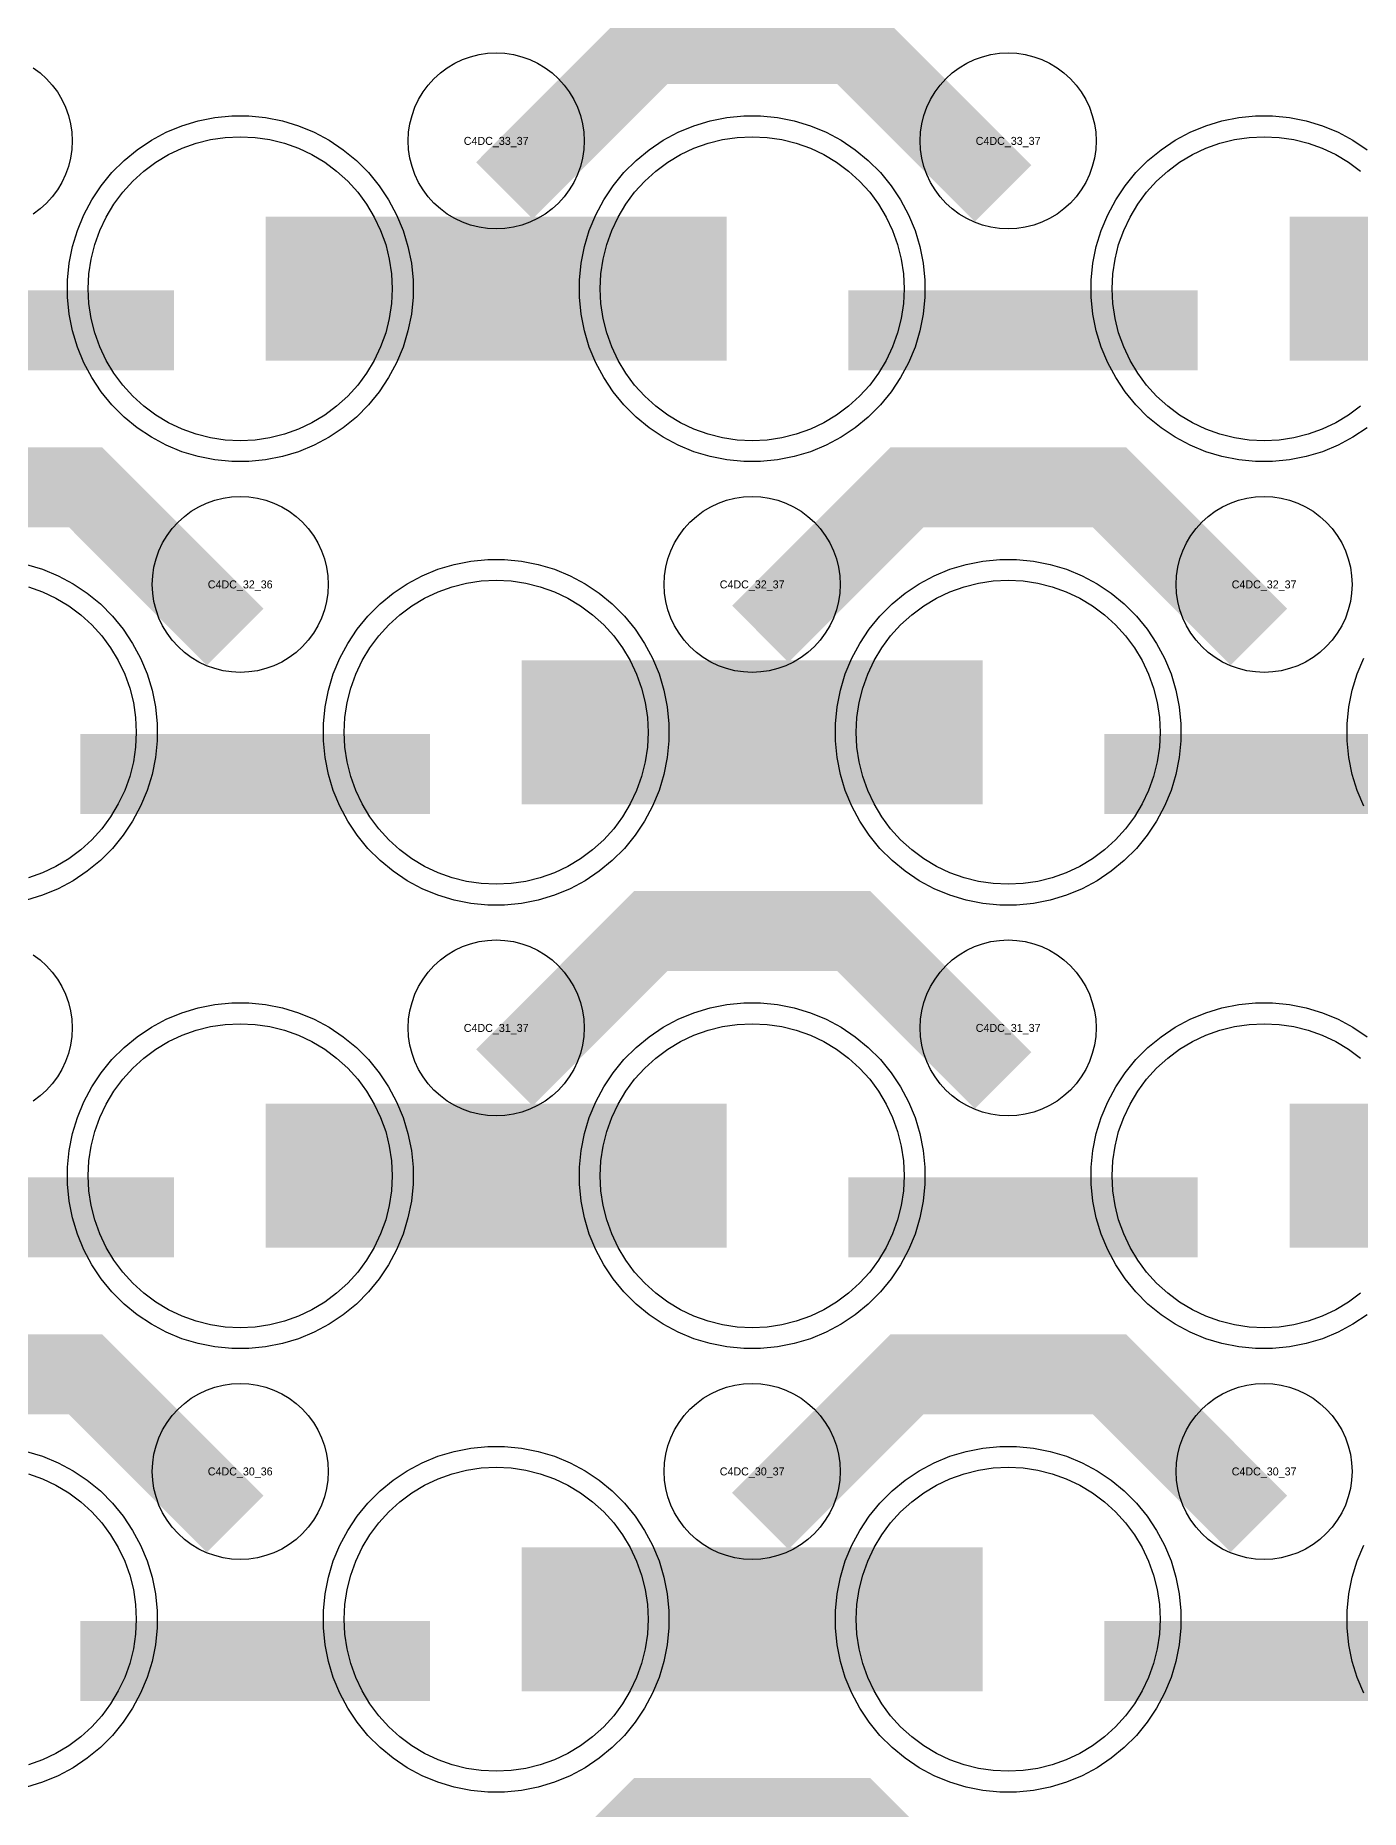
# Model space of a CAD drawing. Extents: x -11880 to 11880, y -14992 to 14992.
# Drawn here: x -304 to 110, y -10742 to -10188 of the extents above; entities that cross this region are included whole.
import ezdxf
from ezdxf.enums import TextEntityAlignment as Align

# ---------------------------------------------------------------- set-up
doc = ezdxf.new("R2010")
doc.units = 0
doc.header["$MEASUREMENT"] = 0
for name, color, linetype in [('GDS_775_DT_237', 138, 'CONTINUOUS'), ('RDL1_FS', 34, 'CONTINUOUS'), ('RDL_BS', 160, 'CONTINUOUS')]:
    doc.layers.add(name, color=color, linetype=linetype)

msp = doc.modelspace()

# ---------------------------------------------------------------- linework, layer by layer
at = {"layer": 'RDL1_FS', "color": 241, "true_color": 0xf7abae}
for points in [[(-240, -10314.459), (-244.657, -10314.23), (-249.268, -10313.546), (-253.791, -10312.414), (-258.181, -10310.842), (-262.395, -10308.85), (-266.395, -10306.452), (-270.14, -10303.674), (-273.594, -10300.544), (-276.724, -10297.09), (-279.502, -10293.345), (-281.9, -10289.345), (-283.892, -10285.131), (-285.464, -10280.741), (-286.596, -10276.218), (-287.28, -10271.607), (-287.509, -10266.95), (-287.28, -10262.293), (-286.596, -10257.682), (-285.464, -10253.159), (-283.892, -10248.769), (-281.9, -10244.555), (-279.502, -10240.555), (-276.724, -10236.81), (-273.594, -10233.356), (-270.14, -10230.226), (-266.395, -10227.448), (-262.395, -10225.05), (-258.181, -10223.058), (-253.791, -10221.486), (-249.268, -10220.354), (-244.657, -10219.67), (-240, -10219.441), (-235.343, -10219.67), (-230.732, -10220.354), (-226.209, -10221.486), (-221.819, -10223.058), (-217.605, -10225.05), (-213.605, -10227.448), (-209.86, -10230.226), (-206.406, -10233.356), (-203.276, -10236.81), (-200.498, -10240.555), (-198.1, -10244.555), (-196.108, -10248.769), (-194.536, -10253.159), (-193.404, -10257.682), (-192.72, -10262.293), (-192.491, -10266.95), (-192.72, -10271.607), (-193.404, -10276.218), (-194.536, -10280.741), (-196.108, -10285.131), (-198.1, -10289.345), (-200.498, -10293.345), (-203.276, -10297.09), (-206.406, -10300.544), (-209.86, -10303.674), (-213.605, -10306.452), (-217.605, -10308.85), (-221.819, -10310.842), (-226.209, -10312.414), (-230.732, -10313.546), (-235.343, -10314.23)], [(-80, -10314.459), (-84.657, -10314.23), (-89.268, -10313.546), (-93.791, -10312.414), (-98.181, -10310.842), (-102.395, -10308.85), (-106.395, -10306.452), (-110.14, -10303.674), (-113.594, -10300.544), (-116.724, -10297.09), (-119.502, -10293.345), (-121.9, -10289.345), (-123.892, -10285.131), (-125.464, -10280.741), (-126.596, -10276.218), (-127.28, -10271.607), (-127.509, -10266.95), (-127.28, -10262.293), (-126.596, -10257.682), (-125.464, -10253.159), (-123.892, -10248.769), (-121.9, -10244.555), (-119.502, -10240.555), (-116.724, -10236.81), (-113.594, -10233.356), (-110.14, -10230.226), (-106.395, -10227.448), (-102.395, -10225.05), (-98.181, -10223.058), (-93.791, -10221.486), (-89.268, -10220.354), (-84.657, -10219.67), (-80, -10219.441), (-75.343, -10219.67), (-70.732, -10220.354), (-66.209, -10221.486), (-61.819, -10223.058), (-57.605, -10225.05), (-53.605, -10227.448), (-49.86, -10230.226), (-46.406, -10233.356), (-43.276, -10236.81), (-40.498, -10240.555), (-38.1, -10244.555), (-36.108, -10248.769), (-34.536, -10253.159), (-33.404, -10257.682), (-32.72, -10262.293), (-32.491, -10266.95), (-32.72, -10271.607), (-33.404, -10276.218), (-34.536, -10280.741), (-36.108, -10285.131), (-38.1, -10289.345), (-40.498, -10293.345), (-43.276, -10297.09), (-46.406, -10300.544), (-49.86, -10303.674), (-53.605, -10306.452), (-57.605, -10308.85), (-61.819, -10310.842), (-66.209, -10312.414), (-70.732, -10313.546), (-75.343, -10314.23)], [(-160, -10730.149), (-164.657, -10729.92), (-169.268, -10729.236), (-173.791, -10728.104), (-178.181, -10726.532), (-182.395, -10724.54), (-186.395, -10722.142), (-190.14, -10719.364), (-193.594, -10716.234), (-196.724, -10712.78), (-199.502, -10709.035), (-201.9, -10705.035), (-203.892, -10700.821), (-205.464, -10696.431), (-206.596, -10691.908), (-207.28, -10687.297), (-207.509, -10682.64), (-207.28, -10677.983), (-206.596, -10673.372), (-205.464, -10668.849), (-203.892, -10664.459), (-201.9, -10660.245), (-199.502, -10656.245), (-196.724, -10652.5), (-193.594, -10649.046), (-190.14, -10645.916), (-186.395, -10643.138), (-182.395, -10640.74), (-178.181, -10638.748), (-173.791, -10637.176), (-169.268, -10636.044), (-164.657, -10635.36), (-160, -10635.131), (-155.343, -10635.36), (-150.732, -10636.044), (-146.209, -10637.176), (-141.819, -10638.748), (-137.605, -10640.74), (-133.605, -10643.138), (-129.86, -10645.916), (-126.406, -10649.046), (-123.276, -10652.5), (-120.498, -10656.245), (-118.1, -10660.245), (-116.108, -10664.459), (-114.536, -10668.849), (-113.404, -10673.372), (-112.72, -10677.983), (-112.491, -10682.64), (-112.72, -10687.297), (-113.404, -10691.908), (-114.536, -10696.431), (-116.108, -10700.821), (-118.1, -10705.035), (-120.498, -10709.035), (-123.276, -10712.78), (-126.406, -10716.234), (-129.86, -10719.364), (-133.605, -10722.142), (-137.605, -10724.54), (-141.819, -10726.532), (-146.209, -10728.104), (-150.732, -10729.236), (-155.343, -10729.92)], [(0, -10730.149), (-4.657, -10729.92), (-9.268, -10729.236), (-13.791, -10728.104), (-18.181, -10726.532), (-22.395, -10724.54), (-26.395, -10722.142), (-30.14, -10719.364), (-33.594, -10716.234), (-36.724, -10712.78), (-39.502, -10709.035), (-41.9, -10705.035), (-43.892, -10700.821), (-45.464, -10696.431), (-46.596, -10691.908), (-47.28, -10687.297), (-47.509, -10682.64), (-47.28, -10677.983), (-46.596, -10673.372), (-45.464, -10668.849), (-43.892, -10664.459), (-41.9, -10660.245), (-39.502, -10656.245), (-36.724, -10652.5), (-33.594, -10649.046), (-30.14, -10645.916), (-26.395, -10643.138), (-22.395, -10640.74), (-18.181, -10638.748), (-13.791, -10637.176), (-9.268, -10636.044), (-4.657, -10635.36), (0, -10635.131), (4.657, -10635.36), (9.268, -10636.044), (13.791, -10637.176), (18.181, -10638.748), (22.395, -10640.74), (26.395, -10643.138), (30.14, -10645.916), (33.594, -10649.046), (36.724, -10652.5), (39.502, -10656.245), (41.9, -10660.245), (43.892, -10664.459), (45.464, -10668.849), (46.596, -10673.372), (47.28, -10677.983), (47.509, -10682.64), (47.28, -10687.297), (46.596, -10691.908), (45.464, -10696.431), (43.892, -10700.821), (41.9, -10705.035), (39.502, -10709.035), (36.724, -10712.78), (33.594, -10716.234), (30.14, -10719.364), (26.395, -10722.142), (22.395, -10724.54), (18.181, -10726.532), (13.791, -10728.104), (9.268, -10729.236), (4.657, -10729.92)]]:
    msp.add_lwpolyline(points, close=True, dxfattribs=at)
for points in [[(110.14, -10303.674), (106.395, -10306.452), (102.395, -10308.85), (98.181, -10310.842), (93.791, -10312.414), (89.268, -10313.546), (84.657, -10314.23), (80, -10314.459), (75.343, -10314.23), (70.732, -10313.546), (66.209, -10312.414), (61.819, -10310.842), (57.605, -10308.85), (53.605, -10306.452), (49.86, -10303.674), (46.406, -10300.544), (43.276, -10297.09), (40.498, -10293.345), (38.1, -10289.345), (36.108, -10285.131), (34.536, -10280.741), (33.404, -10276.218), (32.72, -10271.607), (32.491, -10266.95), (32.72, -10262.293), (33.404, -10257.682), (34.536, -10253.159), (36.108, -10248.769), (38.1, -10244.555), (40.498, -10240.555), (43.276, -10236.81), (46.406, -10233.356), (49.86, -10230.226), (53.605, -10227.448), (57.605, -10225.05), (61.819, -10223.058), (66.209, -10221.486), (70.732, -10220.354), (75.343, -10219.67), (80, -10219.441), (84.657, -10219.67), (89.268, -10220.354), (93.791, -10221.486), (98.181, -10223.058), (102.395, -10225.05), (106.395, -10227.448), (110.14, -10230.226)], [(-306.209, -10637.176), (-301.819, -10638.748), (-297.605, -10640.74), (-293.605, -10643.138), (-289.86, -10645.916), (-286.406, -10649.046), (-283.276, -10652.5), (-280.498, -10656.245), (-278.1, -10660.245), (-276.108, -10664.459), (-274.536, -10668.849), (-273.404, -10673.372), (-272.72, -10677.983), (-272.491, -10682.64), (-272.72, -10687.297), (-273.404, -10691.908), (-274.536, -10696.431), (-276.108, -10700.821), (-278.1, -10705.035), (-280.498, -10709.035), (-283.276, -10712.78), (-286.406, -10716.234), (-289.86, -10719.364), (-293.605, -10722.142), (-297.605, -10724.54), (-301.819, -10726.532), (-306.209, -10728.104)]]:
    msp.add_lwpolyline(points, dxfattribs=at)
for points in [[(-231.998, -10266.95, 45, 45, 0), (-159.998, -10266.95, 45, 45, 0)], [(-159.998, -10266.95, 45, 45, 0), (-87.998, -10266.95, 45, 45, 0)], [(88.002, -10266.95, 45, 45, 0), (160.002, -10266.95, 45, 45, 0)], [(-151.998, -10682.64, 45, 45, 0), (-79.998, -10682.64, 45, 45, 0)], [(-79.998, -10682.64, 45, 45, 0), (-7.998, -10682.64, 45, 45, 0)]]:
    msp.add_lwpolyline(points, format="xyseb", dxfattribs=at)
at = {"layer": 'RDL1_FS'}
for points in [[(-160, -10453.024), (-164.657, -10452.795), (-169.268, -10452.111), (-173.791, -10450.979), (-178.181, -10449.407), (-182.395, -10447.415), (-186.395, -10445.017), (-190.14, -10442.239), (-193.594, -10439.109), (-196.724, -10435.655), (-199.502, -10431.91), (-201.9, -10427.91), (-203.892, -10423.696), (-205.464, -10419.306), (-206.596, -10414.783), (-207.28, -10410.172), (-207.509, -10405.515), (-207.28, -10400.858), (-206.596, -10396.247), (-205.464, -10391.724), (-203.892, -10387.334), (-201.9, -10383.12), (-199.502, -10379.12), (-196.724, -10375.375), (-193.594, -10371.921), (-190.14, -10368.791), (-186.395, -10366.013), (-182.395, -10363.615), (-178.181, -10361.623), (-173.791, -10360.051), (-169.268, -10358.919), (-164.657, -10358.235), (-160, -10358.006), (-155.343, -10358.235), (-150.732, -10358.919), (-146.209, -10360.051), (-141.819, -10361.623), (-137.605, -10363.615), (-133.605, -10366.013), (-129.86, -10368.791), (-126.406, -10371.921), (-123.276, -10375.375), (-120.498, -10379.12), (-118.1, -10383.12), (-116.108, -10387.334), (-114.536, -10391.724), (-113.404, -10396.247), (-112.72, -10400.858), (-112.491, -10405.515), (-112.72, -10410.172), (-113.404, -10414.783), (-114.536, -10419.306), (-116.108, -10423.696), (-118.1, -10427.91), (-120.498, -10431.91), (-123.276, -10435.655), (-126.406, -10439.109), (-129.86, -10442.239), (-133.605, -10445.017), (-137.605, -10447.415), (-141.819, -10449.407), (-146.209, -10450.979), (-150.732, -10452.111), (-155.343, -10452.795)], [(0, -10453.024), (-4.657, -10452.795), (-9.268, -10452.111), (-13.791, -10450.979), (-18.181, -10449.407), (-22.395, -10447.415), (-26.395, -10445.017), (-30.14, -10442.239), (-33.594, -10439.109), (-36.724, -10435.655), (-39.502, -10431.91), (-41.9, -10427.91), (-43.892, -10423.696), (-45.464, -10419.306), (-46.596, -10414.783), (-47.28, -10410.172), (-47.509, -10405.515), (-47.28, -10400.858), (-46.596, -10396.247), (-45.464, -10391.724), (-43.892, -10387.334), (-41.9, -10383.12), (-39.502, -10379.12), (-36.724, -10375.375), (-33.594, -10371.921), (-30.14, -10368.791), (-26.395, -10366.013), (-22.395, -10363.615), (-18.181, -10361.623), (-13.791, -10360.051), (-9.268, -10358.919), (-4.657, -10358.235), (0, -10358.006), (4.657, -10358.235), (9.268, -10358.919), (13.791, -10360.051), (18.181, -10361.623), (22.395, -10363.615), (26.395, -10366.013), (30.14, -10368.791), (33.594, -10371.921), (36.724, -10375.375), (39.502, -10379.12), (41.9, -10383.12), (43.892, -10387.334), (45.464, -10391.724), (46.596, -10396.247), (47.28, -10400.858), (47.509, -10405.515), (47.28, -10410.172), (46.596, -10414.783), (45.464, -10419.306), (43.892, -10423.696), (41.9, -10427.91), (39.502, -10431.91), (36.724, -10435.655), (33.594, -10439.109), (30.14, -10442.239), (26.395, -10445.017), (22.395, -10447.415), (18.181, -10449.407), (13.791, -10450.979), (9.268, -10452.111), (4.657, -10452.795)], [(-240, -10591.589), (-244.657, -10591.36), (-249.268, -10590.676), (-253.791, -10589.544), (-258.181, -10587.972), (-262.395, -10585.98), (-266.395, -10583.582), (-270.14, -10580.804), (-273.594, -10577.674), (-276.724, -10574.22), (-279.502, -10570.475), (-281.9, -10566.475), (-283.892, -10562.261), (-285.464, -10557.871), (-286.596, -10553.348), (-287.28, -10548.737), (-287.509, -10544.08), (-287.28, -10539.423), (-286.596, -10534.812), (-285.464, -10530.289), (-283.892, -10525.899), (-281.9, -10521.685), (-279.502, -10517.685), (-276.724, -10513.94), (-273.594, -10510.486), (-270.14, -10507.356), (-266.395, -10504.578), (-262.395, -10502.18), (-258.181, -10500.188), (-253.791, -10498.616), (-249.268, -10497.484), (-244.657, -10496.8), (-240, -10496.571), (-235.343, -10496.8), (-230.732, -10497.484), (-226.209, -10498.616), (-221.819, -10500.188), (-217.605, -10502.18), (-213.605, -10504.578), (-209.86, -10507.356), (-206.406, -10510.486), (-203.276, -10513.94), (-200.498, -10517.685), (-198.1, -10521.685), (-196.108, -10525.899), (-194.536, -10530.289), (-193.404, -10534.812), (-192.72, -10539.423), (-192.491, -10544.08), (-192.72, -10548.737), (-193.404, -10553.348), (-194.536, -10557.871), (-196.108, -10562.261), (-198.1, -10566.475), (-200.498, -10570.475), (-203.276, -10574.22), (-206.406, -10577.674), (-209.86, -10580.804), (-213.605, -10583.582), (-217.605, -10585.98), (-221.819, -10587.972), (-226.209, -10589.544), (-230.732, -10590.676), (-235.343, -10591.36)], [(-80, -10591.589), (-84.657, -10591.36), (-89.268, -10590.676), (-93.791, -10589.544), (-98.181, -10587.972), (-102.395, -10585.98), (-106.395, -10583.582), (-110.14, -10580.804), (-113.594, -10577.674), (-116.724, -10574.22), (-119.502, -10570.475), (-121.9, -10566.475), (-123.892, -10562.261), (-125.464, -10557.871), (-126.596, -10553.348), (-127.28, -10548.737), (-127.509, -10544.08), (-127.28, -10539.423), (-126.596, -10534.812), (-125.464, -10530.289), (-123.892, -10525.899), (-121.9, -10521.685), (-119.502, -10517.685), (-116.724, -10513.94), (-113.594, -10510.486), (-110.14, -10507.356), (-106.395, -10504.578), (-102.395, -10502.18), (-98.181, -10500.188), (-93.791, -10498.616), (-89.268, -10497.484), (-84.657, -10496.8), (-80, -10496.571), (-75.343, -10496.8), (-70.732, -10497.484), (-66.209, -10498.616), (-61.819, -10500.188), (-57.605, -10502.18), (-53.605, -10504.578), (-49.86, -10507.356), (-46.406, -10510.486), (-43.276, -10513.94), (-40.498, -10517.685), (-38.1, -10521.685), (-36.108, -10525.899), (-34.536, -10530.289), (-33.404, -10534.812), (-32.72, -10539.423), (-32.491, -10544.08), (-32.72, -10548.737), (-33.404, -10553.348), (-34.536, -10557.871), (-36.108, -10562.261), (-38.1, -10566.475), (-40.498, -10570.475), (-43.276, -10574.22), (-46.406, -10577.674), (-49.86, -10580.804), (-53.605, -10583.582), (-57.605, -10585.98), (-61.819, -10587.972), (-66.209, -10589.544), (-70.732, -10590.676), (-75.343, -10591.36)]]:
    msp.add_lwpolyline(points, close=True, dxfattribs=at)
for points in [[(-306.209, -10360.051), (-301.819, -10361.623), (-297.605, -10363.615), (-293.605, -10366.013), (-289.86, -10368.791), (-286.406, -10371.921), (-283.276, -10375.375), (-280.498, -10379.12), (-278.1, -10383.12), (-276.108, -10387.334), (-274.536, -10391.724), (-273.404, -10396.247), (-272.72, -10400.858), (-272.491, -10405.515), (-272.72, -10410.172), (-273.404, -10414.783), (-274.536, -10419.306), (-276.108, -10423.696), (-278.1, -10427.91), (-280.498, -10431.91), (-283.276, -10435.655), (-286.406, -10439.109), (-289.86, -10442.239), (-293.605, -10445.017), (-297.605, -10447.415), (-301.819, -10449.407), (-306.209, -10450.979)], [(110.14, -10580.804), (106.395, -10583.582), (102.395, -10585.98), (98.181, -10587.972), (93.791, -10589.544), (89.268, -10590.676), (84.657, -10591.36), (80, -10591.589), (75.343, -10591.36), (70.732, -10590.676), (66.209, -10589.544), (61.819, -10587.972), (57.605, -10585.98), (53.605, -10583.582), (49.86, -10580.804), (46.406, -10577.674), (43.276, -10574.22), (40.498, -10570.475), (38.1, -10566.475), (36.108, -10562.261), (34.536, -10557.871), (33.404, -10553.348), (32.72, -10548.737), (32.491, -10544.08), (32.72, -10539.423), (33.404, -10534.812), (34.536, -10530.289), (36.108, -10525.899), (38.1, -10521.685), (40.498, -10517.685), (43.276, -10513.94), (46.406, -10510.486), (49.86, -10507.356), (53.605, -10504.578), (57.605, -10502.18), (61.819, -10500.188), (66.209, -10498.616), (70.732, -10497.484), (75.343, -10496.8), (80, -10496.571), (84.657, -10496.8), (89.268, -10497.484), (93.791, -10498.616), (98.181, -10500.188), (102.395, -10502.18), (106.395, -10504.578), (110.14, -10507.356)]]:
    msp.add_lwpolyline(points, dxfattribs=at)
for points in [[(-151.998, -10405.515, 45, 45, 0), (-79.998, -10405.515, 45, 45, 0)], [(-79.998, -10405.515, 45, 45, 0), (-7.998, -10405.515, 45, 45, 0)], [(-231.998, -10544.08, 45, 45, 0), (-159.998, -10544.08, 45, 45, 0)], [(-159.998, -10544.08, 45, 45, 0), (-87.998, -10544.08, 45, 45, 0)], [(88.002, -10544.08, 45, 45, 0), (160.002, -10544.08, 45, 45, 0)]]:
    msp.add_lwpolyline(points, format="xyseb", dxfattribs=at)
at = {"layer": 'RDL_BS'}
for points in [[(-157.438, -10236.264, 25, 25, 0), (-111.623, -10190.449, 25, 25, 0), (-78.07, -10190.449, 25, 25, 0)], [(-1.599, -10237.163, 25, 25, 0), (-48.313, -10190.449, 25, 25, 0), (-78.071, -10190.449, 25, 25, 0)], [(-241.599, -10375.728, 25, 25, 0), (-288.313, -10329.014, 25, 25, 0), (-318.071, -10329.014, 25, 25, 0)], [(-77.438, -10374.829, 25, 25, 0), (-31.623, -10329.014, 25, 25, 0), (1.93, -10329.014, 25, 25, 0)], [(78.401, -10375.728, 25, 25, 0), (31.687, -10329.014, 25, 25, 0), (1.929, -10329.014, 25, 25, 0)], [(-289.984, -10418.528, 25, 25, 0), (-180.719, -10418.528, 25, 25, 0)], [(30.016, -10418.528, 25, 25, 0), (139.281, -10418.528, 25, 25, 0)], [(-157.438, -10513.394, 25, 25, 0), (-111.623, -10467.579, 25, 25, 0), (-78.07, -10467.579, 25, 25, 0)], [(-1.599, -10514.293, 25, 25, 0), (-48.313, -10467.579, 25, 25, 0), (-78.071, -10467.579, 25, 25, 0)], [(-369.984, -10557.093, 25, 25, 0), (-260.719, -10557.093, 25, 25, 0)], [(-49.984, -10557.093, 25, 25, 0), (59.281, -10557.093, 25, 25, 0)], [(-241.599, -10652.853, 25, 25, 0), (-288.313, -10606.139, 25, 25, 0), (-318.071, -10606.139, 25, 25, 0)], [(-77.438, -10651.954, 25, 25, 0), (-31.623, -10606.139, 25, 25, 0), (1.93, -10606.139, 25, 25, 0)], [(78.401, -10652.853, 25, 25, 0), (31.687, -10606.139, 25, 25, 0), (1.929, -10606.139, 25, 25, 0)], [(-157.438, -10790.519, 25, 25, 0), (-111.623, -10744.704, 25, 25, 0), (-78.07, -10744.704, 25, 25, 0)], [(-1.599, -10791.418, 25, 25, 0), (-48.313, -10744.704, 25, 25, 0), (-78.071, -10744.704, 25, 25, 0)]]:
    msp.add_lwpolyline(points, format="xyseb", dxfattribs=at)
for points in [[(-304.72, -10197.905), (-302.557, -10199.508), (-300.558, -10201.32), (-298.746, -10203.319), (-297.143, -10205.482), (-295.75, -10207.806), (-294.598, -10210.243), (-293.691, -10212.778), (-293.034, -10215.397), (-292.638, -10218.069), (-292.506, -10220.762), (-292.638, -10223.455), (-293.034, -10226.127), (-293.691, -10228.746), (-294.598, -10231.281), (-295.75, -10233.718), (-297.143, -10236.042), (-298.746, -10238.205), (-300.558, -10240.204), (-302.557, -10242.016), (-304.72, -10243.619)], [(-306.835, -10353.078), (-301.795, -10354.609), (-296.885, -10356.64), (-292.223, -10359.132), (-287.809, -10362.079), (-283.708, -10365.441), (-279.926, -10369.223), (-276.564, -10373.324), (-273.617, -10377.738), (-271.125, -10382.4), (-269.094, -10387.31), (-267.563, -10392.35), (-266.517, -10397.577), (-266, -10402.871), (-266, -10408.159), (-266.517, -10413.453), (-267.563, -10418.68), (-269.094, -10423.72), (-271.125, -10428.63), (-273.617, -10433.292), (-276.564, -10437.706), (-279.926, -10441.807), (-283.708, -10445.589), (-287.809, -10448.951), (-292.223, -10451.898), (-296.885, -10454.39), (-301.795, -10456.421), (-306.835, -10457.952)], [(111.125, -10428.63), (109.094, -10423.72), (107.563, -10418.68), (106.517, -10413.453), (106, -10408.159), (106, -10402.871), (106.517, -10397.577), (107.563, -10392.35), (109.094, -10387.31), (111.125, -10382.4)], [(-304.72, -10475.035), (-302.557, -10476.638), (-300.558, -10478.45), (-298.746, -10480.449), (-297.143, -10482.612), (-295.75, -10484.936), (-294.598, -10487.373), (-293.691, -10489.908), (-293.034, -10492.527), (-292.638, -10495.199), (-292.506, -10497.892), (-292.638, -10500.585), (-293.034, -10503.257), (-293.691, -10505.876), (-294.598, -10508.411), (-295.75, -10510.848), (-297.143, -10513.172), (-298.746, -10515.335), (-300.558, -10517.334), (-302.557, -10519.146), (-304.72, -10520.749)], [(112.191, -10587.516), (107.777, -10590.463), (103.115, -10592.955), (98.205, -10594.986), (93.165, -10596.517), (87.938, -10597.563), (82.644, -10598.08), (77.356, -10598.08), (72.062, -10597.563), (66.835, -10596.517), (61.795, -10594.986), (56.885, -10592.955), (52.223, -10590.463), (47.809, -10587.516), (43.708, -10584.154), (39.926, -10580.372), (36.564, -10576.271), (33.617, -10571.857), (31.125, -10567.195), (29.094, -10562.285), (27.563, -10557.245), (26.517, -10552.018), (26, -10546.724), (26, -10541.436), (26.517, -10536.142), (27.563, -10530.915), (29.094, -10525.875), (31.125, -10520.965), (33.617, -10516.303), (36.564, -10511.889), (39.926, -10507.788), (43.708, -10504.006), (47.809, -10500.644), (52.223, -10497.697), (56.885, -10495.205), (61.795, -10493.174), (66.835, -10491.643), (72.062, -10490.597), (77.356, -10490.08), (82.644, -10490.08), (87.938, -10490.597), (93.165, -10491.643), (98.205, -10493.174), (103.115, -10495.205), (107.777, -10497.697), (112.191, -10500.644)]]:
    msp.add_lwpolyline(points, dxfattribs=at)
for points in [[(-160, -10248.256), (-162.693, -10248.124), (-165.365, -10247.728), (-167.984, -10247.071), (-170.519, -10246.164), (-172.956, -10245.012), (-175.28, -10243.619), (-177.443, -10242.016), (-179.442, -10240.204), (-181.254, -10238.205), (-182.857, -10236.042), (-184.25, -10233.718), (-185.402, -10231.281), (-186.309, -10228.746), (-186.966, -10226.127), (-187.362, -10223.455), (-187.494, -10220.762), (-187.362, -10218.069), (-186.966, -10215.397), (-186.309, -10212.778), (-185.402, -10210.243), (-184.25, -10207.806), (-182.857, -10205.482), (-181.254, -10203.319), (-179.442, -10201.32), (-177.443, -10199.508), (-175.28, -10197.905), (-172.956, -10196.512), (-170.519, -10195.36), (-167.984, -10194.453), (-165.365, -10193.796), (-162.693, -10193.4), (-160, -10193.268), (-157.307, -10193.4), (-154.635, -10193.796), (-152.016, -10194.453), (-149.481, -10195.36), (-147.044, -10196.512), (-144.72, -10197.905), (-142.557, -10199.508), (-140.558, -10201.32), (-138.746, -10203.319), (-137.143, -10205.482), (-135.75, -10207.806), (-134.598, -10210.243), (-133.691, -10212.778), (-133.034, -10215.397), (-132.638, -10218.069), (-132.506, -10220.762), (-132.638, -10223.455), (-133.034, -10226.127), (-133.691, -10228.746), (-134.598, -10231.281), (-135.75, -10233.718), (-137.143, -10236.042), (-138.746, -10238.205), (-140.558, -10240.204), (-142.557, -10242.016), (-144.72, -10243.619), (-147.044, -10245.012), (-149.481, -10246.164), (-152.016, -10247.071), (-154.635, -10247.728), (-157.307, -10248.124)], [(0, -10248.256), (-2.693, -10248.124), (-5.365, -10247.728), (-7.984, -10247.071), (-10.519, -10246.164), (-12.956, -10245.012), (-15.28, -10243.619), (-17.443, -10242.016), (-19.442, -10240.204), (-21.254, -10238.205), (-22.857, -10236.042), (-24.25, -10233.718), (-25.402, -10231.281), (-26.309, -10228.746), (-26.966, -10226.127), (-27.362, -10223.455), (-27.494, -10220.762), (-27.362, -10218.069), (-26.966, -10215.397), (-26.309, -10212.778), (-25.402, -10210.243), (-24.25, -10207.806), (-22.857, -10205.482), (-21.254, -10203.319), (-19.442, -10201.32), (-17.443, -10199.508), (-15.28, -10197.905), (-12.956, -10196.512), (-10.519, -10195.36), (-7.984, -10194.453), (-5.365, -10193.796), (-2.693, -10193.4), (0, -10193.268), (2.693, -10193.4), (5.365, -10193.796), (7.984, -10194.453), (10.519, -10195.36), (12.956, -10196.512), (15.28, -10197.905), (17.443, -10199.508), (19.442, -10201.32), (21.254, -10203.319), (22.857, -10205.482), (24.25, -10207.806), (25.402, -10210.243), (26.309, -10212.778), (26.966, -10215.397), (27.362, -10218.069), (27.494, -10220.762), (27.362, -10223.455), (26.966, -10226.127), (26.309, -10228.746), (25.402, -10231.281), (24.25, -10233.718), (22.857, -10236.042), (21.254, -10238.205), (19.442, -10240.204), (17.443, -10242.016), (15.28, -10243.619), (12.956, -10245.012), (10.519, -10246.164), (7.984, -10247.071), (5.365, -10247.728), (2.693, -10248.124)], [(-240, -10386.821), (-242.693, -10386.689), (-245.365, -10386.293), (-247.984, -10385.636), (-250.519, -10384.729), (-252.956, -10383.577), (-255.28, -10382.184), (-257.443, -10380.581), (-259.442, -10378.769), (-261.254, -10376.77), (-262.857, -10374.607), (-264.25, -10372.283), (-265.402, -10369.846), (-266.309, -10367.311), (-266.966, -10364.692), (-267.362, -10362.02), (-267.494, -10359.327), (-267.362, -10356.634), (-266.966, -10353.962), (-266.309, -10351.343), (-265.402, -10348.808), (-264.25, -10346.371), (-262.857, -10344.047), (-261.254, -10341.884), (-259.442, -10339.885), (-257.443, -10338.073), (-255.28, -10336.47), (-252.956, -10335.077), (-250.519, -10333.925), (-247.984, -10333.018), (-245.365, -10332.361), (-242.693, -10331.965), (-240, -10331.833), (-237.307, -10331.965), (-234.635, -10332.361), (-232.016, -10333.018), (-229.481, -10333.925), (-227.044, -10335.077), (-224.72, -10336.47), (-222.557, -10338.073), (-220.558, -10339.885), (-218.746, -10341.884), (-217.143, -10344.047), (-215.75, -10346.371), (-214.598, -10348.808), (-213.691, -10351.343), (-213.034, -10353.962), (-212.638, -10356.634), (-212.506, -10359.327), (-212.638, -10362.02), (-213.034, -10364.692), (-213.691, -10367.311), (-214.598, -10369.846), (-215.75, -10372.283), (-217.143, -10374.607), (-218.746, -10376.77), (-220.558, -10378.769), (-222.557, -10380.581), (-224.72, -10382.184), (-227.044, -10383.577), (-229.481, -10384.729), (-232.016, -10385.636), (-234.635, -10386.293), (-237.307, -10386.689)], [(-80, -10386.821), (-82.693, -10386.689), (-85.365, -10386.293), (-87.984, -10385.636), (-90.519, -10384.729), (-92.956, -10383.577), (-95.28, -10382.184), (-97.443, -10380.581), (-99.442, -10378.769), (-101.254, -10376.77), (-102.857, -10374.607), (-104.25, -10372.283), (-105.402, -10369.846), (-106.309, -10367.311), (-106.966, -10364.692), (-107.362, -10362.02), (-107.494, -10359.327), (-107.362, -10356.634), (-106.966, -10353.962), (-106.309, -10351.343), (-105.402, -10348.808), (-104.25, -10346.371), (-102.857, -10344.047), (-101.254, -10341.884), (-99.442, -10339.885), (-97.443, -10338.073), (-95.28, -10336.47), (-92.956, -10335.077), (-90.519, -10333.925), (-87.984, -10333.018), (-85.365, -10332.361), (-82.693, -10331.965), (-80, -10331.833), (-77.307, -10331.965), (-74.635, -10332.361), (-72.016, -10333.018), (-69.481, -10333.925), (-67.044, -10335.077), (-64.72, -10336.47), (-62.557, -10338.073), (-60.558, -10339.885), (-58.746, -10341.884), (-57.143, -10344.047), (-55.75, -10346.371), (-54.598, -10348.808), (-53.691, -10351.343), (-53.034, -10353.962), (-52.638, -10356.634), (-52.506, -10359.327), (-52.638, -10362.02), (-53.034, -10364.692), (-53.691, -10367.311), (-54.598, -10369.846), (-55.75, -10372.283), (-57.143, -10374.607), (-58.746, -10376.77), (-60.558, -10378.769), (-62.557, -10380.581), (-64.72, -10382.184), (-67.044, -10383.577), (-69.481, -10384.729), (-72.016, -10385.636), (-74.635, -10386.293), (-77.307, -10386.689)], [(80, -10386.821), (77.307, -10386.689), (74.635, -10386.293), (72.016, -10385.636), (69.481, -10384.729), (67.044, -10383.577), (64.72, -10382.184), (62.557, -10380.581), (60.558, -10378.769), (58.746, -10376.77), (57.143, -10374.607), (55.75, -10372.283), (54.598, -10369.846), (53.691, -10367.311), (53.034, -10364.692), (52.638, -10362.02), (52.506, -10359.327), (52.638, -10356.634), (53.034, -10353.962), (53.691, -10351.343), (54.598, -10348.808), (55.75, -10346.371), (57.143, -10344.047), (58.746, -10341.884), (60.558, -10339.885), (62.557, -10338.073), (64.72, -10336.47), (67.044, -10335.077), (69.481, -10333.925), (72.016, -10333.018), (74.635, -10332.361), (77.307, -10331.965), (80, -10331.833), (82.693, -10331.965), (85.365, -10332.361), (87.984, -10333.018), (90.519, -10333.925), (92.956, -10335.077), (95.28, -10336.47), (97.443, -10338.073), (99.442, -10339.885), (101.254, -10341.884), (102.857, -10344.047), (104.25, -10346.371), (105.402, -10348.808), (106.309, -10351.343), (106.966, -10353.962), (107.362, -10356.634), (107.494, -10359.327), (107.362, -10362.02), (106.966, -10364.692), (106.309, -10367.311), (105.402, -10369.846), (104.25, -10372.283), (102.857, -10374.607), (101.254, -10376.77), (99.442, -10378.769), (97.443, -10380.581), (95.28, -10382.184), (92.956, -10383.577), (90.519, -10384.729), (87.984, -10385.636), (85.365, -10386.293), (82.693, -10386.689)], [(-162.644, -10459.515), (-167.938, -10458.998), (-173.165, -10457.952), (-178.205, -10456.421), (-183.115, -10454.39), (-187.777, -10451.898), (-192.191, -10448.951), (-196.292, -10445.589), (-200.074, -10441.807), (-203.436, -10437.706), (-206.383, -10433.292), (-208.875, -10428.63), (-210.906, -10423.72), (-212.437, -10418.68), (-213.483, -10413.453), (-214, -10408.159), (-214, -10402.871), (-213.483, -10397.577), (-212.437, -10392.35), (-210.906, -10387.31), (-208.875, -10382.4), (-206.383, -10377.738), (-203.436, -10373.324), (-200.074, -10369.223), (-196.292, -10365.441), (-192.191, -10362.079), (-187.777, -10359.132), (-183.115, -10356.64), (-178.205, -10354.609), (-173.165, -10353.078), (-167.938, -10352.032), (-162.644, -10351.515), (-157.356, -10351.515), (-152.062, -10352.032), (-146.835, -10353.078), (-141.795, -10354.609), (-136.885, -10356.64), (-132.223, -10359.132), (-127.809, -10362.079), (-123.708, -10365.441), (-119.926, -10369.223), (-116.564, -10373.324), (-113.617, -10377.738), (-111.125, -10382.4), (-109.094, -10387.31), (-107.563, -10392.35), (-106.517, -10397.577), (-106, -10402.871), (-106, -10408.159), (-106.517, -10413.453), (-107.563, -10418.68), (-109.094, -10423.72), (-111.125, -10428.63), (-113.617, -10433.292), (-116.564, -10437.706), (-119.926, -10441.807), (-123.708, -10445.589), (-127.809, -10448.951), (-132.223, -10451.898), (-136.885, -10454.39), (-141.795, -10456.421), (-146.835, -10457.952), (-152.062, -10458.998), (-157.356, -10459.515)], [(-2.644, -10459.515), (-7.938, -10458.998), (-13.165, -10457.952), (-18.205, -10456.421), (-23.115, -10454.39), (-27.777, -10451.898), (-32.191, -10448.951), (-36.292, -10445.589), (-40.074, -10441.807), (-43.436, -10437.706), (-46.383, -10433.292), (-48.875, -10428.63), (-50.906, -10423.72), (-52.437, -10418.68), (-53.483, -10413.453), (-54, -10408.159), (-54, -10402.871), (-53.483, -10397.577), (-52.437, -10392.35), (-50.906, -10387.31), (-48.875, -10382.4), (-46.383, -10377.738), (-43.436, -10373.324), (-40.074, -10369.223), (-36.292, -10365.441), (-32.191, -10362.079), (-27.777, -10359.132), (-23.115, -10356.64), (-18.205, -10354.609), (-13.165, -10353.078), (-7.938, -10352.032), (-2.644, -10351.515), (2.644, -10351.515), (7.938, -10352.032), (13.165, -10353.078), (18.205, -10354.609), (23.115, -10356.64), (27.777, -10359.132), (32.191, -10362.079), (36.292, -10365.441), (40.074, -10369.223), (43.436, -10373.324), (46.383, -10377.738), (48.875, -10382.4), (50.906, -10387.31), (52.437, -10392.35), (53.483, -10397.577), (54, -10402.871), (54, -10408.159), (53.483, -10413.453), (52.437, -10418.68), (50.906, -10423.72), (48.875, -10428.63), (46.383, -10433.292), (43.436, -10437.706), (40.074, -10441.807), (36.292, -10445.589), (32.191, -10448.951), (27.777, -10451.898), (23.115, -10454.39), (18.205, -10456.421), (13.165, -10457.952), (7.938, -10458.998), (2.644, -10459.515)], [(-160, -10525.386), (-162.693, -10525.254), (-165.365, -10524.858), (-167.984, -10524.201), (-170.519, -10523.294), (-172.956, -10522.142), (-175.28, -10520.749), (-177.443, -10519.146), (-179.442, -10517.334), (-181.254, -10515.335), (-182.857, -10513.172), (-184.25, -10510.848), (-185.402, -10508.411), (-186.309, -10505.876), (-186.966, -10503.257), (-187.362, -10500.585), (-187.494, -10497.892), (-187.362, -10495.199), (-186.966, -10492.527), (-186.309, -10489.908), (-185.402, -10487.373), (-184.25, -10484.936), (-182.857, -10482.612), (-181.254, -10480.449), (-179.442, -10478.45), (-177.443, -10476.638), (-175.28, -10475.035), (-172.956, -10473.642), (-170.519, -10472.49), (-167.984, -10471.583), (-165.365, -10470.926), (-162.693, -10470.53), (-160, -10470.398), (-157.307, -10470.53), (-154.635, -10470.926), (-152.016, -10471.583), (-149.481, -10472.49), (-147.044, -10473.642), (-144.72, -10475.035), (-142.557, -10476.638), (-140.558, -10478.45), (-138.746, -10480.449), (-137.143, -10482.612), (-135.75, -10484.936), (-134.598, -10487.373), (-133.691, -10489.908), (-133.034, -10492.527), (-132.638, -10495.199), (-132.506, -10497.892), (-132.638, -10500.585), (-133.034, -10503.257), (-133.691, -10505.876), (-134.598, -10508.411), (-135.75, -10510.848), (-137.143, -10513.172), (-138.746, -10515.335), (-140.558, -10517.334), (-142.557, -10519.146), (-144.72, -10520.749), (-147.044, -10522.142), (-149.481, -10523.294), (-152.016, -10524.201), (-154.635, -10524.858), (-157.307, -10525.254)], [(0, -10525.386), (-2.693, -10525.254), (-5.365, -10524.858), (-7.984, -10524.201), (-10.519, -10523.294), (-12.956, -10522.142), (-15.28, -10520.749), (-17.443, -10519.146), (-19.442, -10517.334), (-21.254, -10515.335), (-22.857, -10513.172), (-24.25, -10510.848), (-25.402, -10508.411), (-26.309, -10505.876), (-26.966, -10503.257), (-27.362, -10500.585), (-27.494, -10497.892), (-27.362, -10495.199), (-26.966, -10492.527), (-26.309, -10489.908), (-25.402, -10487.373), (-24.25, -10484.936), (-22.857, -10482.612), (-21.254, -10480.449), (-19.442, -10478.45), (-17.443, -10476.638), (-15.28, -10475.035), (-12.956, -10473.642), (-10.519, -10472.49), (-7.984, -10471.583), (-5.365, -10470.926), (-2.693, -10470.53), (0, -10470.398), (2.693, -10470.53), (5.365, -10470.926), (7.984, -10471.583), (10.519, -10472.49), (12.956, -10473.642), (15.28, -10475.035), (17.443, -10476.638), (19.442, -10478.45), (21.254, -10480.449), (22.857, -10482.612), (24.25, -10484.936), (25.402, -10487.373), (26.309, -10489.908), (26.966, -10492.527), (27.362, -10495.199), (27.494, -10497.892), (27.362, -10500.585), (26.966, -10503.257), (26.309, -10505.876), (25.402, -10508.411), (24.25, -10510.848), (22.857, -10513.172), (21.254, -10515.335), (19.442, -10517.334), (17.443, -10519.146), (15.28, -10520.749), (12.956, -10522.142), (10.519, -10523.294), (7.984, -10524.201), (5.365, -10524.858), (2.693, -10525.254)], [(-242.644, -10598.08), (-247.938, -10597.563), (-253.165, -10596.517), (-258.205, -10594.986), (-263.115, -10592.955), (-267.777, -10590.463), (-272.191, -10587.516), (-276.292, -10584.154), (-280.074, -10580.372), (-283.436, -10576.271), (-286.383, -10571.857), (-288.875, -10567.195), (-290.906, -10562.285), (-292.437, -10557.245), (-293.483, -10552.018), (-294, -10546.724), (-294, -10541.436), (-293.483, -10536.142), (-292.437, -10530.915), (-290.906, -10525.875), (-288.875, -10520.965), (-286.383, -10516.303), (-283.436, -10511.889), (-280.074, -10507.788), (-276.292, -10504.006), (-272.191, -10500.644), (-267.777, -10497.697), (-263.115, -10495.205), (-258.205, -10493.174), (-253.165, -10491.643), (-247.938, -10490.597), (-242.644, -10490.08), (-237.356, -10490.08), (-232.062, -10490.597), (-226.835, -10491.643), (-221.795, -10493.174), (-216.885, -10495.205), (-212.223, -10497.697), (-207.809, -10500.644), (-203.708, -10504.006), (-199.926, -10507.788), (-196.564, -10511.889), (-193.617, -10516.303), (-191.125, -10520.965), (-189.094, -10525.875), (-187.563, -10530.915), (-186.517, -10536.142), (-186, -10541.436), (-186, -10546.724), (-186.517, -10552.018), (-187.563, -10557.245), (-189.094, -10562.285), (-191.125, -10567.195), (-193.617, -10571.857), (-196.564, -10576.271), (-199.926, -10580.372), (-203.708, -10584.154), (-207.809, -10587.516), (-212.223, -10590.463), (-216.885, -10592.955), (-221.795, -10594.986), (-226.835, -10596.517), (-232.062, -10597.563), (-237.356, -10598.08)], [(-82.644, -10598.08), (-87.938, -10597.563), (-93.165, -10596.517), (-98.205, -10594.986), (-103.115, -10592.955), (-107.777, -10590.463), (-112.191, -10587.516), (-116.292, -10584.154), (-120.074, -10580.372), (-123.436, -10576.271), (-126.383, -10571.857), (-128.875, -10567.195), (-130.906, -10562.285), (-132.437, -10557.245), (-133.483, -10552.018), (-134, -10546.724), (-134, -10541.436), (-133.483, -10536.142), (-132.437, -10530.915), (-130.906, -10525.875), (-128.875, -10520.965), (-126.383, -10516.303), (-123.436, -10511.889), (-120.074, -10507.788), (-116.292, -10504.006), (-112.191, -10500.644), (-107.777, -10497.697), (-103.115, -10495.205), (-98.205, -10493.174), (-93.165, -10491.643), (-87.938, -10490.597), (-82.644, -10490.08), (-77.356, -10490.08), (-72.062, -10490.597), (-66.835, -10491.643), (-61.795, -10493.174), (-56.885, -10495.205), (-52.223, -10497.697), (-47.809, -10500.644), (-43.708, -10504.006), (-39.926, -10507.788), (-36.564, -10511.889), (-33.617, -10516.303), (-31.125, -10520.965), (-29.094, -10525.875), (-27.563, -10530.915), (-26.517, -10536.142), (-26, -10541.436), (-26, -10546.724), (-26.517, -10552.018), (-27.563, -10557.245), (-29.094, -10562.285), (-31.125, -10567.195), (-33.617, -10571.857), (-36.564, -10576.271), (-39.926, -10580.372), (-43.708, -10584.154), (-47.809, -10587.516), (-52.223, -10590.463), (-56.885, -10592.955), (-61.795, -10594.986), (-66.835, -10596.517), (-72.062, -10597.563), (-77.356, -10598.08)], [(-240, -10663.946), (-242.693, -10663.814), (-245.365, -10663.418), (-247.984, -10662.761), (-250.519, -10661.854), (-252.956, -10660.702), (-255.28, -10659.309), (-257.443, -10657.706), (-259.442, -10655.894), (-261.254, -10653.895), (-262.857, -10651.732), (-264.25, -10649.408), (-265.402, -10646.971), (-266.309, -10644.436), (-266.966, -10641.817), (-267.362, -10639.145), (-267.494, -10636.452), (-267.362, -10633.759), (-266.966, -10631.087), (-266.309, -10628.468), (-265.402, -10625.933), (-264.25, -10623.496), (-262.857, -10621.172), (-261.254, -10619.009), (-259.442, -10617.01), (-257.443, -10615.198), (-255.28, -10613.595), (-252.956, -10612.202), (-250.519, -10611.05), (-247.984, -10610.143), (-245.365, -10609.486), (-242.693, -10609.09), (-240, -10608.958), (-237.307, -10609.09), (-234.635, -10609.486), (-232.016, -10610.143), (-229.481, -10611.05), (-227.044, -10612.202), (-224.72, -10613.595), (-222.557, -10615.198), (-220.558, -10617.01), (-218.746, -10619.009), (-217.143, -10621.172), (-215.75, -10623.496), (-214.598, -10625.933), (-213.691, -10628.468), (-213.034, -10631.087), (-212.638, -10633.759), (-212.506, -10636.452), (-212.638, -10639.145), (-213.034, -10641.817), (-213.691, -10644.436), (-214.598, -10646.971), (-215.75, -10649.408), (-217.143, -10651.732), (-218.746, -10653.895), (-220.558, -10655.894), (-222.557, -10657.706), (-224.72, -10659.309), (-227.044, -10660.702), (-229.481, -10661.854), (-232.016, -10662.761), (-234.635, -10663.418), (-237.307, -10663.814)], [(-80, -10663.946), (-82.693, -10663.814), (-85.365, -10663.418), (-87.984, -10662.761), (-90.519, -10661.854), (-92.956, -10660.702), (-95.28, -10659.309), (-97.443, -10657.706), (-99.442, -10655.894), (-101.254, -10653.895), (-102.857, -10651.732), (-104.25, -10649.408), (-105.402, -10646.971), (-106.309, -10644.436), (-106.966, -10641.817), (-107.362, -10639.145), (-107.494, -10636.452), (-107.362, -10633.759), (-106.966, -10631.087), (-106.309, -10628.468), (-105.402, -10625.933), (-104.25, -10623.496), (-102.857, -10621.172), (-101.254, -10619.009), (-99.442, -10617.01), (-97.443, -10615.198), (-95.28, -10613.595), (-92.956, -10612.202), (-90.519, -10611.05), (-87.984, -10610.143), (-85.365, -10609.486), (-82.693, -10609.09), (-80, -10608.958), (-77.307, -10609.09), (-74.635, -10609.486), (-72.016, -10610.143), (-69.481, -10611.05), (-67.044, -10612.202), (-64.72, -10613.595), (-62.557, -10615.198), (-60.558, -10617.01), (-58.746, -10619.009), (-57.143, -10621.172), (-55.75, -10623.496), (-54.598, -10625.933), (-53.691, -10628.468), (-53.034, -10631.087), (-52.638, -10633.759), (-52.506, -10636.452), (-52.638, -10639.145), (-53.034, -10641.817), (-53.691, -10644.436), (-54.598, -10646.971), (-55.75, -10649.408), (-57.143, -10651.732), (-58.746, -10653.895), (-60.558, -10655.894), (-62.557, -10657.706), (-64.72, -10659.309), (-67.044, -10660.702), (-69.481, -10661.854), (-72.016, -10662.761), (-74.635, -10663.418), (-77.307, -10663.814)], [(80, -10663.946), (77.307, -10663.814), (74.635, -10663.418), (72.016, -10662.761), (69.481, -10661.854), (67.044, -10660.702), (64.72, -10659.309), (62.557, -10657.706), (60.558, -10655.894), (58.746, -10653.895), (57.143, -10651.732), (55.75, -10649.408), (54.598, -10646.971), (53.691, -10644.436), (53.034, -10641.817), (52.638, -10639.145), (52.506, -10636.452), (52.638, -10633.759), (53.034, -10631.087), (53.691, -10628.468), (54.598, -10625.933), (55.75, -10623.496), (57.143, -10621.172), (58.746, -10619.009), (60.558, -10617.01), (62.557, -10615.198), (64.72, -10613.595), (67.044, -10612.202), (69.481, -10611.05), (72.016, -10610.143), (74.635, -10609.486), (77.307, -10609.09), (80, -10608.958), (82.693, -10609.09), (85.365, -10609.486), (87.984, -10610.143), (90.519, -10611.05), (92.956, -10612.202), (95.28, -10613.595), (97.443, -10615.198), (99.442, -10617.01), (101.254, -10619.009), (102.857, -10621.172), (104.25, -10623.496), (105.402, -10625.933), (106.309, -10628.468), (106.966, -10631.087), (107.362, -10633.759), (107.494, -10636.452), (107.362, -10639.145), (106.966, -10641.817), (106.309, -10644.436), (105.402, -10646.971), (104.25, -10649.408), (102.857, -10651.732), (101.254, -10653.895), (99.442, -10655.894), (97.443, -10657.706), (95.28, -10659.309), (92.956, -10660.702), (90.519, -10661.854), (87.984, -10662.761), (85.365, -10663.418), (82.693, -10663.814)]]:
    msp.add_lwpolyline(points, close=True, dxfattribs=at)
at = {"layer": 'RDL_BS', "color": 241, "true_color": 0xf7abae}
for points in [[(-242.644, -10320.95), (-247.938, -10320.433), (-253.165, -10319.387), (-258.205, -10317.856), (-263.115, -10315.825), (-267.777, -10313.333), (-272.191, -10310.386), (-276.292, -10307.024), (-280.074, -10303.242), (-283.436, -10299.141), (-286.383, -10294.727), (-288.875, -10290.065), (-290.906, -10285.155), (-292.437, -10280.115), (-293.483, -10274.888), (-294, -10269.594), (-294, -10264.306), (-293.483, -10259.012), (-292.437, -10253.785), (-290.906, -10248.745), (-288.875, -10243.835), (-286.383, -10239.173), (-283.436, -10234.759), (-280.074, -10230.658), (-276.292, -10226.876), (-272.191, -10223.514), (-267.777, -10220.567), (-263.115, -10218.075), (-258.205, -10216.044), (-253.165, -10214.513), (-247.938, -10213.467), (-242.644, -10212.95), (-237.356, -10212.95), (-232.062, -10213.467), (-226.835, -10214.513), (-221.795, -10216.044), (-216.885, -10218.075), (-212.223, -10220.567), (-207.809, -10223.514), (-203.708, -10226.876), (-199.926, -10230.658), (-196.564, -10234.759), (-193.617, -10239.173), (-191.125, -10243.835), (-189.094, -10248.745), (-187.563, -10253.785), (-186.517, -10259.012), (-186, -10264.306), (-186, -10269.594), (-186.517, -10274.888), (-187.563, -10280.115), (-189.094, -10285.155), (-191.125, -10290.065), (-193.617, -10294.727), (-196.564, -10299.141), (-199.926, -10303.242), (-203.708, -10307.024), (-207.809, -10310.386), (-212.223, -10313.333), (-216.885, -10315.825), (-221.795, -10317.856), (-226.835, -10319.387), (-232.062, -10320.433), (-237.356, -10320.95)], [(-82.644, -10320.95), (-87.938, -10320.433), (-93.165, -10319.387), (-98.205, -10317.856), (-103.115, -10315.825), (-107.777, -10313.333), (-112.191, -10310.386), (-116.292, -10307.024), (-120.074, -10303.242), (-123.436, -10299.141), (-126.383, -10294.727), (-128.875, -10290.065), (-130.906, -10285.155), (-132.437, -10280.115), (-133.483, -10274.888), (-134, -10269.594), (-134, -10264.306), (-133.483, -10259.012), (-132.437, -10253.785), (-130.906, -10248.745), (-128.875, -10243.835), (-126.383, -10239.173), (-123.436, -10234.759), (-120.074, -10230.658), (-116.292, -10226.876), (-112.191, -10223.514), (-107.777, -10220.567), (-103.115, -10218.075), (-98.205, -10216.044), (-93.165, -10214.513), (-87.938, -10213.467), (-82.644, -10212.95), (-77.356, -10212.95), (-72.062, -10213.467), (-66.835, -10214.513), (-61.795, -10216.044), (-56.885, -10218.075), (-52.223, -10220.567), (-47.809, -10223.514), (-43.708, -10226.876), (-39.926, -10230.658), (-36.564, -10234.759), (-33.617, -10239.173), (-31.125, -10243.835), (-29.094, -10248.745), (-27.563, -10253.785), (-26.517, -10259.012), (-26, -10264.306), (-26, -10269.594), (-26.517, -10274.888), (-27.563, -10280.115), (-29.094, -10285.155), (-31.125, -10290.065), (-33.617, -10294.727), (-36.564, -10299.141), (-39.926, -10303.242), (-43.708, -10307.024), (-47.809, -10310.386), (-52.223, -10313.333), (-56.885, -10315.825), (-61.795, -10317.856), (-66.835, -10319.387), (-72.062, -10320.433), (-77.356, -10320.95)], [(-162.644, -10736.64), (-167.938, -10736.123), (-173.165, -10735.077), (-178.205, -10733.546), (-183.115, -10731.515), (-187.777, -10729.023), (-192.191, -10726.076), (-196.292, -10722.714), (-200.074, -10718.932), (-203.436, -10714.831), (-206.383, -10710.417), (-208.875, -10705.755), (-210.906, -10700.845), (-212.437, -10695.805), (-213.483, -10690.578), (-214, -10685.284), (-214, -10679.996), (-213.483, -10674.702), (-212.437, -10669.475), (-210.906, -10664.435), (-208.875, -10659.525), (-206.383, -10654.863), (-203.436, -10650.449), (-200.074, -10646.348), (-196.292, -10642.566), (-192.191, -10639.204), (-187.777, -10636.257), (-183.115, -10633.765), (-178.205, -10631.734), (-173.165, -10630.203), (-167.938, -10629.157), (-162.644, -10628.64), (-157.356, -10628.64), (-152.062, -10629.157), (-146.835, -10630.203), (-141.795, -10631.734), (-136.885, -10633.765), (-132.223, -10636.257), (-127.809, -10639.204), (-123.708, -10642.566), (-119.926, -10646.348), (-116.564, -10650.449), (-113.617, -10654.863), (-111.125, -10659.525), (-109.094, -10664.435), (-107.563, -10669.475), (-106.517, -10674.702), (-106, -10679.996), (-106, -10685.284), (-106.517, -10690.578), (-107.563, -10695.805), (-109.094, -10700.845), (-111.125, -10705.755), (-113.617, -10710.417), (-116.564, -10714.831), (-119.926, -10718.932), (-123.708, -10722.714), (-127.809, -10726.076), (-132.223, -10729.023), (-136.885, -10731.515), (-141.795, -10733.546), (-146.835, -10735.077), (-152.062, -10736.123), (-157.356, -10736.64)], [(-2.644, -10736.64), (-7.938, -10736.123), (-13.165, -10735.077), (-18.205, -10733.546), (-23.115, -10731.515), (-27.777, -10729.023), (-32.191, -10726.076), (-36.292, -10722.714), (-40.074, -10718.932), (-43.436, -10714.831), (-46.383, -10710.417), (-48.875, -10705.755), (-50.906, -10700.845), (-52.437, -10695.805), (-53.483, -10690.578), (-54, -10685.284), (-54, -10679.996), (-53.483, -10674.702), (-52.437, -10669.475), (-50.906, -10664.435), (-48.875, -10659.525), (-46.383, -10654.863), (-43.436, -10650.449), (-40.074, -10646.348), (-36.292, -10642.566), (-32.191, -10639.204), (-27.777, -10636.257), (-23.115, -10633.765), (-18.205, -10631.734), (-13.165, -10630.203), (-7.938, -10629.157), (-2.644, -10628.64), (2.644, -10628.64), (7.938, -10629.157), (13.165, -10630.203), (18.205, -10631.734), (23.115, -10633.765), (27.777, -10636.257), (32.191, -10639.204), (36.292, -10642.566), (40.074, -10646.348), (43.436, -10650.449), (46.383, -10654.863), (48.875, -10659.525), (50.906, -10664.435), (52.437, -10669.475), (53.483, -10674.702), (54, -10679.996), (54, -10685.284), (53.483, -10690.578), (52.437, -10695.805), (50.906, -10700.845), (48.875, -10705.755), (46.383, -10710.417), (43.436, -10714.831), (40.074, -10718.932), (36.292, -10722.714), (32.191, -10726.076), (27.777, -10729.023), (23.115, -10731.515), (18.205, -10733.546), (13.165, -10735.077), (7.938, -10736.123), (2.644, -10736.64)]]:
    msp.add_lwpolyline(points, close=True, dxfattribs=at)
for points in [[(112.191, -10310.386), (107.777, -10313.333), (103.115, -10315.825), (98.205, -10317.856), (93.165, -10319.387), (87.938, -10320.433), (82.644, -10320.95), (77.356, -10320.95), (72.062, -10320.433), (66.835, -10319.387), (61.795, -10317.856), (56.885, -10315.825), (52.223, -10313.333), (47.809, -10310.386), (43.708, -10307.024), (39.926, -10303.242), (36.564, -10299.141), (33.617, -10294.727), (31.125, -10290.065), (29.094, -10285.155), (27.563, -10280.115), (26.517, -10274.888), (26, -10269.594), (26, -10264.306), (26.517, -10259.012), (27.563, -10253.785), (29.094, -10248.745), (31.125, -10243.835), (33.617, -10239.173), (36.564, -10234.759), (39.926, -10230.658), (43.708, -10226.876), (47.809, -10223.514), (52.223, -10220.567), (56.885, -10218.075), (61.795, -10216.044), (66.835, -10214.513), (72.062, -10213.467), (77.356, -10212.95), (82.644, -10212.95), (87.938, -10213.467), (93.165, -10214.513), (98.205, -10216.044), (103.115, -10218.075), (107.777, -10220.567), (112.191, -10223.514)], [(-306.835, -10630.203), (-301.795, -10631.734), (-296.885, -10633.765), (-292.223, -10636.257), (-287.809, -10639.204), (-283.708, -10642.566), (-279.926, -10646.348), (-276.564, -10650.449), (-273.617, -10654.863), (-271.125, -10659.525), (-269.094, -10664.435), (-267.563, -10669.475), (-266.517, -10674.702), (-266, -10679.996), (-266, -10685.284), (-266.517, -10690.578), (-267.563, -10695.805), (-269.094, -10700.845), (-271.125, -10705.755), (-273.617, -10710.417), (-276.564, -10714.831), (-279.926, -10718.932), (-283.708, -10722.714), (-287.809, -10726.076), (-292.223, -10729.023), (-296.885, -10731.515), (-301.795, -10733.546), (-306.835, -10735.077)], [(111.125, -10705.755), (109.094, -10700.845), (107.563, -10695.805), (106.517, -10690.578), (106, -10685.284), (106, -10679.996), (106.517, -10674.702), (107.563, -10669.475), (109.094, -10664.435), (111.125, -10659.525)]]:
    msp.add_lwpolyline(points, dxfattribs=at)
for points in [[(-369.984, -10279.963, 25, 25, 0), (-260.719, -10279.963, 25, 25, 0)], [(-49.984, -10279.963, 25, 25, 0), (59.281, -10279.963, 25, 25, 0)], [(-289.984, -10695.653, 25, 25, 0), (-180.719, -10695.653, 25, 25, 0)], [(30.016, -10695.653, 25, 25, 0), (139.281, -10695.653, 25, 25, 0)]]:
    msp.add_lwpolyline(points, format="xyseb", dxfattribs=at)

# ---------------------------------------------------------------- texts
at = {"layer": 'GDS_775_DT_237'}
for s, p in [('C4DC_33_37', (-160, -10220.762)), ('C4DC_33_37', (-160, -10220.762)), ('C4DC_33_37', (0, -10220.762)), ('C4DC_33_37', (0, -10220.762)), ('C4DC_32_36', (-240, -10359.327)), ('C4DC_32_36', (-240, -10359.327)), ('C4DC_32_37', (-80, -10359.327)), ('C4DC_32_37', (-80, -10359.327)), ('C4DC_32_37', (80, -10359.327)), ('C4DC_32_37', (80, -10359.327)), ('C4DC_31_37', (-160, -10497.892)), ('C4DC_31_37', (-160, -10497.892)), ('C4DC_31_37', (0, -10497.892)), ('C4DC_31_37', (0, -10497.892)), ('C4DC_30_36', (-240, -10636.452)), ('C4DC_30_36', (-240, -10636.452)), ('C4DC_30_37', (-80, -10636.452)), ('C4DC_30_37', (-80, -10636.452)), ('C4DC_30_37', (80, -10636.452)), ('C4DC_30_37', (80, -10636.452))]:
    msp.add_text(s, height=2.5, dxfattribs=at).set_placement(p, align=Align.MIDDLE_CENTER)

doc.saveas('drawing.dxf')
